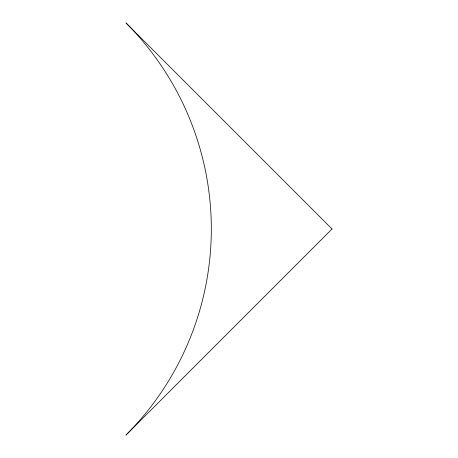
<?xml version="1.0" encoding="UTF-8"?>
<svg xmlns="http://www.w3.org/2000/svg" width="458" height="458" viewBox="0 0 458 458"><rect width="100%" height="100%" fill="white"/><g stroke="black" fill="none" stroke-linecap="round" stroke-linejoin="round"><path stroke-width="0.69" d="M332.05 229L125.95 435.1A291.471 291.471 0 0 0 125.95 22.9L332.05 229"/></g></svg>
